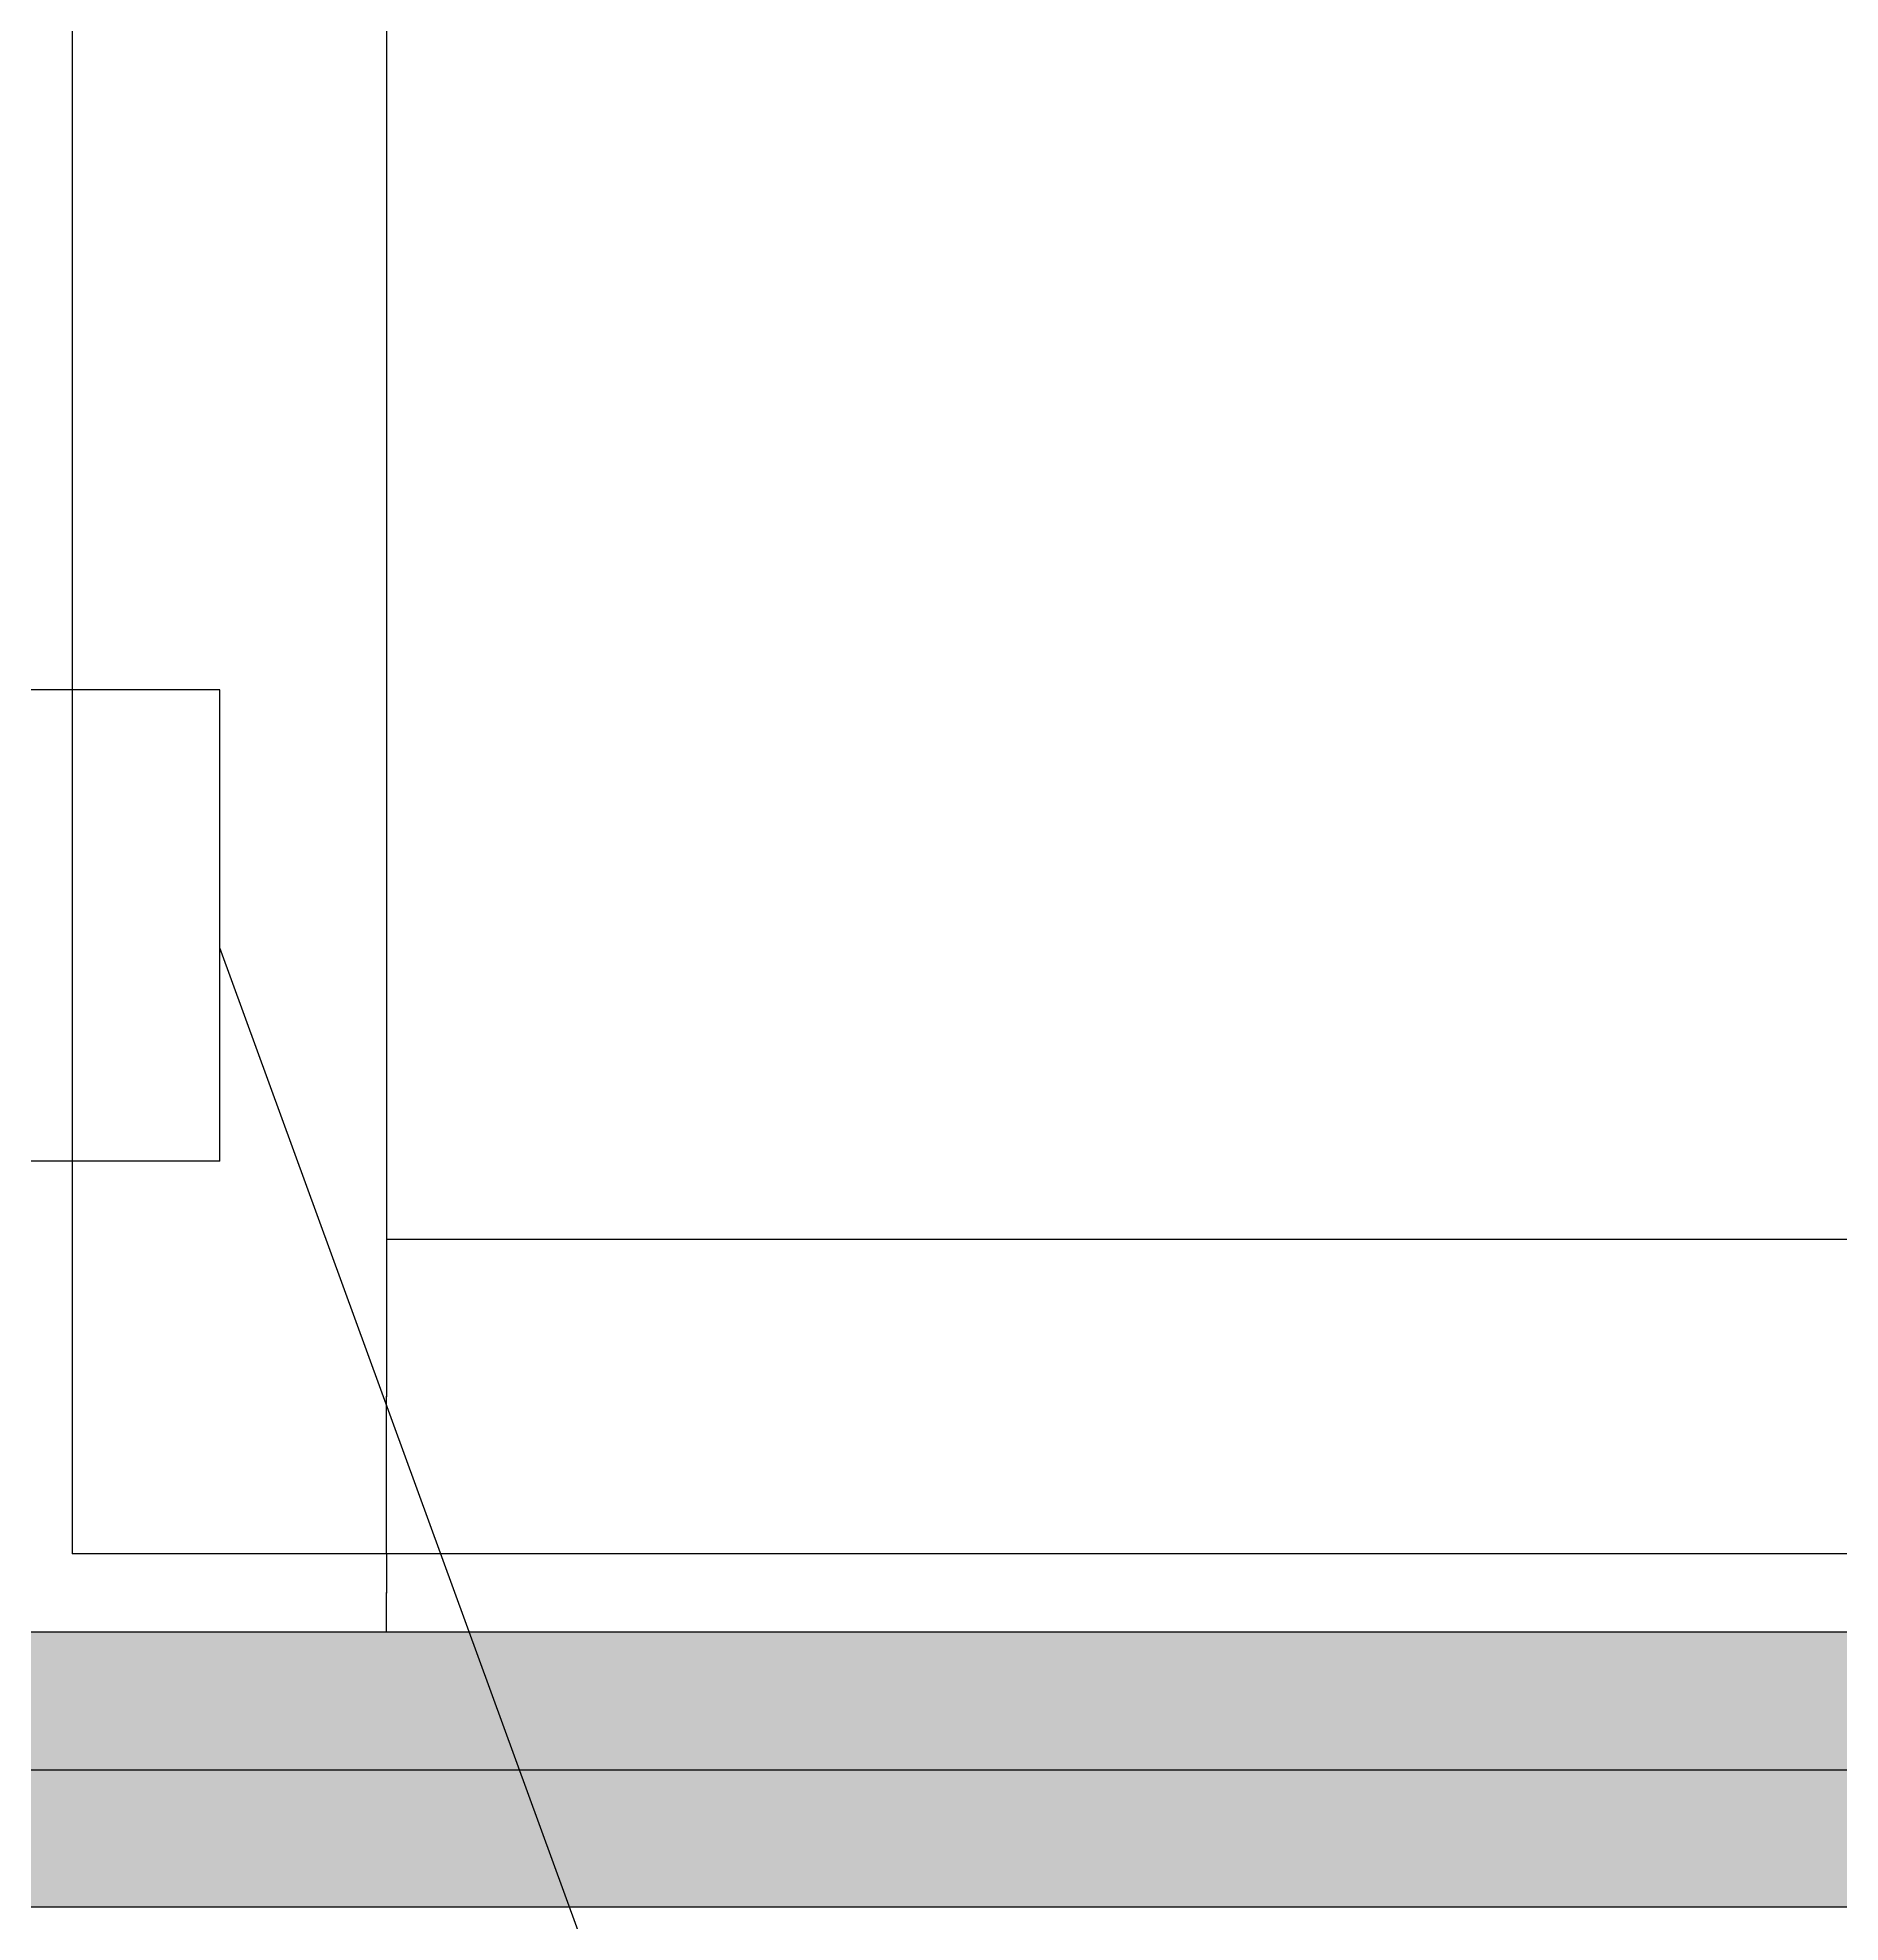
# Model space of a CAD drawing. Header units: metres. Extents: x 0 to 433927, y 0 to 133848.
# Drawn here: x 370161 to 372456, y 107246 to 109646 of the extents above; entities that cross this region are included whole.
import ezdxf

# ---------------------------------------------------------------- set-up
doc = ezdxf.new("R2010")
doc.units = ezdxf.units.M
for name, color, linetype in [('DOTE', 1, 'Continuous'), ('PUB_DIM', 3, 'Continuous'), ('WALL', 40, 'Continuous'), ('剪力墙', 252, 'Continuous'), ('说明', 60, 'Continuous')]:
    doc.layers.add(name, color=color, linetype=linetype)
doc.dimstyles.get("Standard").update_dxf_attribs({"dimtxt": 2.5, "dimasz": 2.5, "dimexe": 1.25, "dimexo": 0.625, "dimtad": 1, "dimcen": 2.5, "dimazin": 3, "dimtfac": 1, "dimtmove": 0, "dimatfit": 3})

# ---------------------------------------------------------------- blocks, each defined once
blk = doc.blocks.new('*D16')
for p, q in [((370605.24, 108115.05), (370605.24, 107915.05)), ((370604.99, 107915.05), (370604.74, 107915.05)), ((370605.24, 107715.05), (370605.24, 107915.05)), ((370605.24, 107915.05), (370605.24, 107915.05)), ((370605.49, 107915.05), (370605.74, 107915.05))]:
    blk.add_line(p, q)
at = {"layer": 'Defpoints'}
for p in [(370605.24, 108115.05), (370605.24, 107915.05), (370605.24, 107715.05)]:
    blk.add_point(p, dxfattribs=at)
at = {"layer": 'PUB_DIM', "insert": (370605.24, 107916.175), "char_height": 1, "attachment_point": 5}
blk.add_mtext('0', dxfattribs=at)
blk = doc.blocks.new('*D17')
for p, q in [((370605.24, 107715.05), (370605.24, 107665.05)), ((370604.99, 107665.05), (370604.74, 107665.05)), ((370605.24, 107615.05), (370605.24, 107665.05)), ((370605.24, 107665.05), (370605.24, 107665.05)), ((370605.49, 107665.05), (370605.74, 107665.05))]:
    blk.add_line(p, q)
at = {"layer": 'Defpoints'}
for p in [(370605.24, 107715.05), (370605.24, 107665.05), (370605.24, 107615.05)]:
    blk.add_point(p, dxfattribs=at)
at = {"layer": 'PUB_DIM', "insert": (370605.24, 107666.175), "char_height": 1, "attachment_point": 5}
blk.add_mtext('0', dxfattribs=at)

msp = doc.modelspace()

# ---------------------------------------------------------------- hatches: boundary and pattern name
at = {"layer": '剪力墙'}
h = msp.add_hatch(dxfattribs=at)
h.set_pattern_fill('SOLID')
h.paths.add_polyline_path([(361755.24, 125615.05), (361755.24, 107265.05), (377105.24, 107265.05), (379605.24, 107265.05), (379605.24, 113615.05), (379605.24, 115715.05), (377105.24, 115715.05), (377105.24, 125615.05)])
h.paths.add_polyline_path([(369755.24, 125265.05), (369755.24, 107615.05), (362105.24, 107615.05), (362105.24, 125265.05)])
h.paths.add_polyline_path([(370105.24, 125265.05), (376755.24, 125265.05), (376755.24, 115365.05), (377105.24, 115365.05), (379255.24, 115365.05), (379255.24, 107615.05), (377105.24, 107615.05), (377105.24, 113865.05), (376755.24, 113865.05), (376755.24, 107615.05), (370105.24, 107615.05)])

# ---------------------------------------------------------------- linework, layer by layer
for p, q in [((370205.24, 125265.05), (370205.24, 107715.05)), ((370605.24, 125265.05), (370605.24, 108115.05)), ((375555.24, 108115.05), (370605.24, 108115.05)), ((375555.24, 107715.05), (370205.24, 107715.05))]:
    msp.add_line(p, q)
at = {"layer": 'DOTE'}
msp.add_line((360930.24, 107440.05), (380430.24, 107440.05), dxfattribs=at)
at = {"layer": 'PUB_DIM'}
for p, q in [((370393.14, 108815.05), (370043.14, 108815.05)), ((370393.14, 108215.05), (370393.14, 108815.05)), ((371187.94, 106306.81), (370393.14, 108486.82)), ((370393.14, 108215.05), (370043.14, 108215.05))]:
    msp.add_line(p, q, dxfattribs=at)
at = {"layer": 'WALL'}
for p, q in [((376755.24, 107615.05), (370105.24, 107615.05)), ((377105.24, 107265.05), (361755.24, 107265.05))]:
    msp.add_line(p, q, dxfattribs=at)
at = {"layer": '说明'}
msp.add_lwpolyline([(361755.24, 125615.05), (377105.24, 125615.05), (377105.24, 115715.05), (379605.24, 115715.05), (379605.24, 107265.05), (361755.24, 107265.05)], close=True, dxfattribs=at)

# ---------------------------------------------------------------- dimensions: what is measured, and where the dimension line sits
at = {"layer": 'PUB_DIM'}
for base, p1, p2, picture, middle in [((370605.24, 107915.05), (370605.24, 108115.05), (370605.24, 107715.05), '*D16', (370605.24, 107916.175)), ((370605.24, 107665.05), (370605.24, 107715.05), (370605.24, 107615.05), '*D17', (370605.24, 107666.175))]:
    dim = msp.add_linear_dim(base=base, p1=p1, p2=p2, dimstyle='Standard', dxfattribs=at)
    dim.commit()
    dim.dimension.update_dxf_attribs({"geometry": picture, "text_midpoint": middle})

doc.saveas('drawing.dxf')
